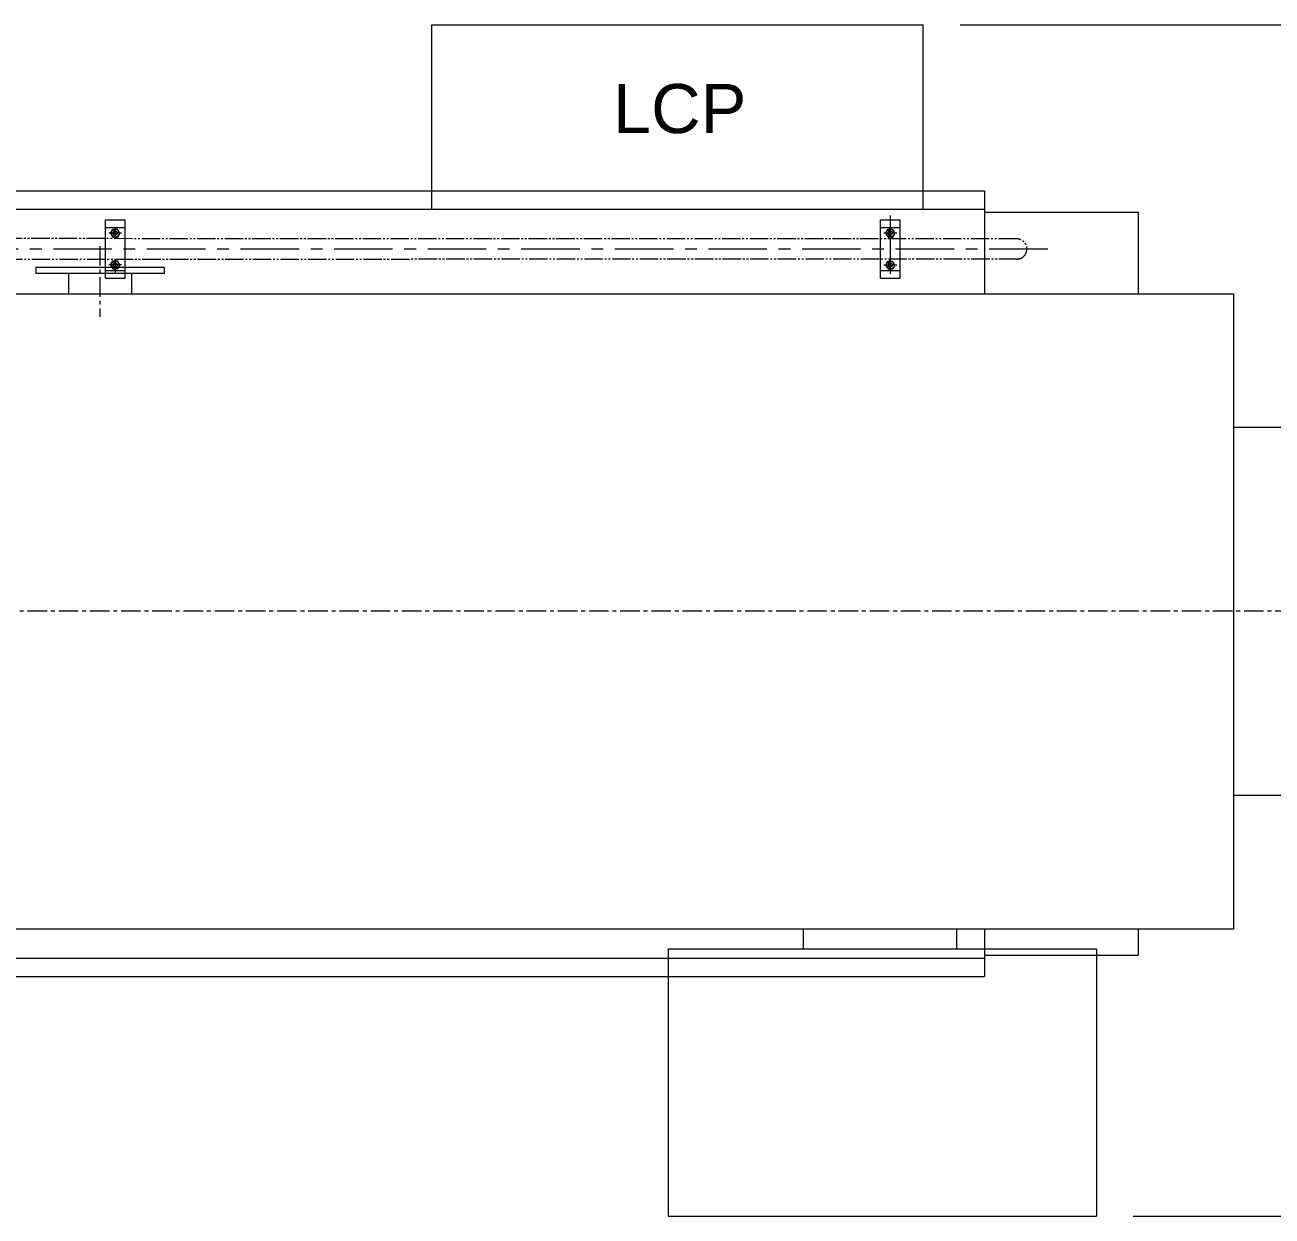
# Model space of a CAD drawing. Header units: inches. Extents: x 0 to 26418, y 0 to 20128.
# Drawn here: x 22146 to 24177, y 6284 to 8224 of the extents above; entities that cross this region are included whole.
import ezdxf

# ---------------------------------------------------------------- set-up
doc = ezdxf.new("R2010")
doc.units = ezdxf.units.IN
doc.header["$MEASUREMENT"] = 0
doc.linetypes.add('CENTER', pattern=[50.8, 31.75, -6.35, 6.35, -6.35])
doc.linetypes.add('EB_DASHDOTDOT', pattern=[45, 30, -3, 3, -3, 3, -3])
doc.layers.get('Defpoints').update_dxf_attribs({"lineweight": 5})
for name, color, linetype, lineweight in [('06___ANNOTATIONS', 7, 'Continuous', 5), ('CAXA1', 5, 'CENTER', 5), ('CAXA细实线层', 7, 'Continuous', 5), ('中心线', 5, 'CENTER', 5)]:
    doc.layers.add(name, color=color, linetype=linetype, lineweight=lineweight)
doc.styles.add('Roman', font='arial.ttf')
doc.styles.get("Standard").update_dxf_attribs({"font": 'arial.ttf'})
doc.dimstyles.new('ISO-25', dxfattribs={"dimscale": 30, "dimtxt": 1.5, "dimasz": 1.5, "dimexe": 2, "dimexo": 2, "dimtad": 1, "dimtih": 1, "dimtoh": 1, "dimdec": 1, "dimlfac": 0.03937, "dimdsep": 46, "dimtxsty": 'Standard', "dimcen": 2.5, "dimclrd": 7, "dimclre": 7, "dimclrt": 7, "dimadec": 0, "dimazin": 0, "dimtfac": 1, "dimtdec": 1, "dimtmove": 0, "dimatfit": 3, "dimfxl": 1, "dimlwd": 5, "dimlwe": 5, "dimarcsym": 0})

# ---------------------------------------------------------------- blocks, each defined once
blk = doc.blocks.new('*D28')
at = {"color": 7, "linetype": 'Continuous', "lineweight": 5, "transparency": 16777216}
for p, q in [((23668.7, 8223.9), (25198.8, 8223.9)), ((25138.8, 8178.9), (25138.8, 7065.6)), ((25138.8, 6328.9), (25138.8, 6859.6)), ((23950.7, 6283.9), (25198.8, 6283.9))]:
    blk.add_line(p, q, dxfattribs=at)
at = {"color": 7, "transparency": 16777216}
for points in [[(25131.3, 8178.9), (25146.3, 8178.9), (25138.8, 8223.9)], [(25131.3, 6328.9), (25146.3, 6328.9), (25138.8, 6283.9)]]:
    blk.add_solid(points, dxfattribs=at)
at = {"layer": 'Defpoints', "color": 0, "transparency": 16777216}
for p in [(23608.7, 8223.9), (25138.8, 8223.9), (23890.7, 6283.9)]:
    blk.add_point(p, dxfattribs=at)
at = {"color": 7, "lineweight": 5, "transparency": 16777216, "insert": (25138.8, 6962.6), "char_height": 165, "attachment_point": 5, "style": 'Roman'}
blk.add_mtext('76.4', dxfattribs=at)

msp = doc.modelspace()

# ---------------------------------------------------------------- linework, layer by layer
at = {"color": 7, "lineweight": 5}
for p, q in [((22808.66, 8223.94), (23608.66, 8223.94)), ((22808.66, 7923.94), (22808.66, 8223.94)), ((23608.66, 7923.94), (23608.66, 8223.94)), ((21048.66, 7953.98), (23708.66, 7953.98)), ((23708.66, 7953.98), (23708.66, 7786.01)), ((21048.66, 7923.94), (23708.66, 7923.94)), ((23708.66, 7919.07), (23958.66, 7919.07)), ((23958.66, 7919.07), (23958.66, 7786.01)), ((22163.4, 7828.94), (22163.4, 7818.94)), ((22372.36, 7828.94), (22163.4, 7828.94)), ((22372.36, 7828.94), (22372.36, 7818.94)), ((22372.36, 7818.94), (22163.4, 7818.94)), ((22216.64, 7818.94), (22216.64, 7786.01)), ((22319.13, 7818.94), (22319.13, 7786.01)), ((22128.29, 7786.01), (24114.16, 7786.01)), ((24114.16, 7786.01), (24114.16, 6751.87)), ((24114.16, 7568.91), (24614.16, 7568.91)), ((24614.16, 6968.94), (24114.16, 6968.94)), ((22128.29, 6751.87), (24114.16, 6751.87)), ((23413.16, 6751.87), (23413.16, 6719.09)), ((23663.16, 6751.87), (23663.16, 6719.09)), ((23708.66, 6751.87), (23708.66, 6673.89)), ((23958.66, 6751.87), (23958.66, 6708.8)), ((21048.66, 6703.94), (23708.66, 6703.94)), ((23193.36, 6719.09), (23193.36, 6283.94)), ((23193.36, 6719.09), (23890.66, 6719.09)), ((23708.66, 6708.8), (23958.66, 6708.8)), ((23890.66, 6719.09), (23890.66, 6283.94)), ((21048.66, 6673.98), (23708.66, 6673.98)), ((23193.36, 6283.94), (23890.66, 6283.94))]:
    msp.add_line(p, q, dxfattribs=at)
at = {"color": 7, "linetype": 'Continuous', "lineweight": 5}
for p, q in [((22276.81, 7906.55), (22308.81, 7906.55)), ((22276.81, 7811.55), (22276.81, 7906.55)), ((22308.81, 7811.55), (22308.81, 7906.55)), ((23539.14, 7906.44), (23571.14, 7906.44)), ((23539.14, 7811.44), (23539.14, 7906.44)), ((23571.14, 7811.44), (23571.14, 7906.44)), ((22276.81, 7894.05), (22308.81, 7894.05)), ((22285.31, 7885.05), (22289.06, 7891.55)), ((22285.31, 7885.05), (22289.06, 7878.55)), ((22289.06, 7891.55), (22296.56, 7891.55)), ((22300.32, 7885.05), (22296.56, 7891.55)), ((22300.32, 7885.05), (22296.56, 7878.55)), ((23539.14, 7893.94), (23571.14, 7893.94)), ((23547.63, 7884.94), (23551.39, 7891.44)), ((23547.63, 7884.94), (23551.39, 7878.44)), ((23551.39, 7891.44), (23558.89, 7891.44)), ((23562.64, 7884.94), (23558.89, 7891.44)), ((23562.64, 7884.94), (23558.89, 7878.44)), ((22289.06, 7878.55), (22296.56, 7878.55)), ((23551.39, 7878.44), (23558.89, 7878.44)), ((22276.81, 7824.05), (22308.81, 7824.05)), ((22285.31, 7833.05), (22289.06, 7839.55)), ((22285.31, 7833.05), (22289.06, 7826.55)), ((22289.06, 7839.55), (22296.56, 7839.55)), ((22289.06, 7826.55), (22296.56, 7826.55)), ((22300.32, 7833.05), (22296.56, 7839.55)), ((22300.32, 7833.05), (22296.56, 7826.55)), ((23539.14, 7823.94), (23571.14, 7823.94)), ((23547.63, 7832.94), (23551.39, 7839.44)), ((23547.63, 7832.94), (23551.39, 7826.44)), ((23551.39, 7839.44), (23558.89, 7839.44)), ((23551.39, 7826.44), (23558.89, 7826.44)), ((23562.64, 7832.94), (23558.89, 7839.44)), ((23562.64, 7832.94), (23558.89, 7826.44)), ((22276.81, 7811.55), (22308.81, 7811.55)), ((23539.14, 7811.44), (23571.14, 7811.44))]:
    msp.add_line(p, q, dxfattribs=at)
for centre, radius in [((22292.81, 7885.05), 6.5), ((22292.81, 7885.05), 3.4), ((23555.14, 7884.94), 6.5), ((23555.14, 7884.94), 3.4), ((22292.81, 7833.05), 6.5), ((22292.81, 7833.05), 3.4), ((23555.14, 7832.94), 6.5), ((23555.14, 7832.94), 3.4)]:
    msp.add_circle(centre, radius, dxfattribs=at)
at = {"layer": 'CAXA1', "linetype": 'CENTER', "lineweight": 5, "ltscale": 3}
for p, q in [((23555.14, 7913.59), (23555.14, 7801.39)), ((22303.32, 7885.05), (22282.31, 7885.05)), ((22292.81, 7875.55), (22292.81, 7894.55)), ((23565.64, 7884.94), (23544.63, 7884.94)), ((23555.14, 7875.44), (23555.14, 7894.44)), ((23811.43, 7858.94), (21785.92, 7858.94)), ((22292.81, 7823.55), (22292.81, 7842.55)), ((23555.14, 7823.44), (23555.14, 7842.44)), ((22303.32, 7833.05), (22282.31, 7833.05)), ((22292.81, 7839.55), (22292.81, 7819.55)), ((23565.64, 7832.94), (23544.63, 7832.94)), ((23555.14, 7839.44), (23555.14, 7819.44))]:
    msp.add_line(p, q, dxfattribs=at)
at = {"layer": 'CAXA细实线层', "color": 7, "linetype": 'EB_DASHDOTDOT', "lineweight": 5}
for p, q in [((23761.14, 7875.44), (21943.65, 7875.94)), ((23762, 7842.46), (21940.98, 7841.94))]:
    msp.add_line(p, q, dxfattribs=at)
at = {"layer": 'CAXA细实线层', "color": 7, "lineweight": 5}
for centre in [(22292.81, 7885.05), (23555.14, 7884.94), (22292.81, 7833.05), (23555.14, 7832.94)]:
    msp.add_arc(centre, 4, 80, 270, dxfattribs=at)
at = {"layer": 'CAXA细实线层', "color": 7, "linetype": 'EB_DASHDOTDOT', "lineweight": 5}
msp.add_arc((23761.14, 7858.94), 16.5, 270, 90, dxfattribs=at)
at = {"layer": '中心线', "lineweight": 5}
for p, q in [((22267.88, 7863.67), (22267.88, 7748.55)), ((24721.85, 7268.94), (21793.98, 7268.94))]:
    msp.add_line(p, q, dxfattribs=at)

# ---------------------------------------------------------------- texts
at = {"layer": '06___ANNOTATIONS', "color": 7, "linetype": 'Continuous', "lineweight": 5, "insert": (23103.39, 8087.15), "char_height": 80, "width": 4297.3632, "attachment_point": 4, "style": 'Roman'}
msp.add_mtext('LCP', dxfattribs=at)

# ---------------------------------------------------------------- dimensions: what is measured, and where the dimension line sits
at = {"color": 7, "lineweight": 5}
dim = msp.add_linear_dim(base=(25138.78, 8223.94), p1=(23890.66, 6283.94), p2=(23608.66, 8223.94), angle=90, dimstyle='ISO-25', override={"dimtxt": 5.5, "dimpost": '\\X', "dimtxsty": 'Roman', "dimtmove": 1}, dxfattribs=at)
dim.commit()
dim.dimension.update_dxf_attribs({"geometry": '*D28', "text_midpoint": (25138.78, 6962.59), "dimtype": 160})

doc.saveas('drawing.dxf')
